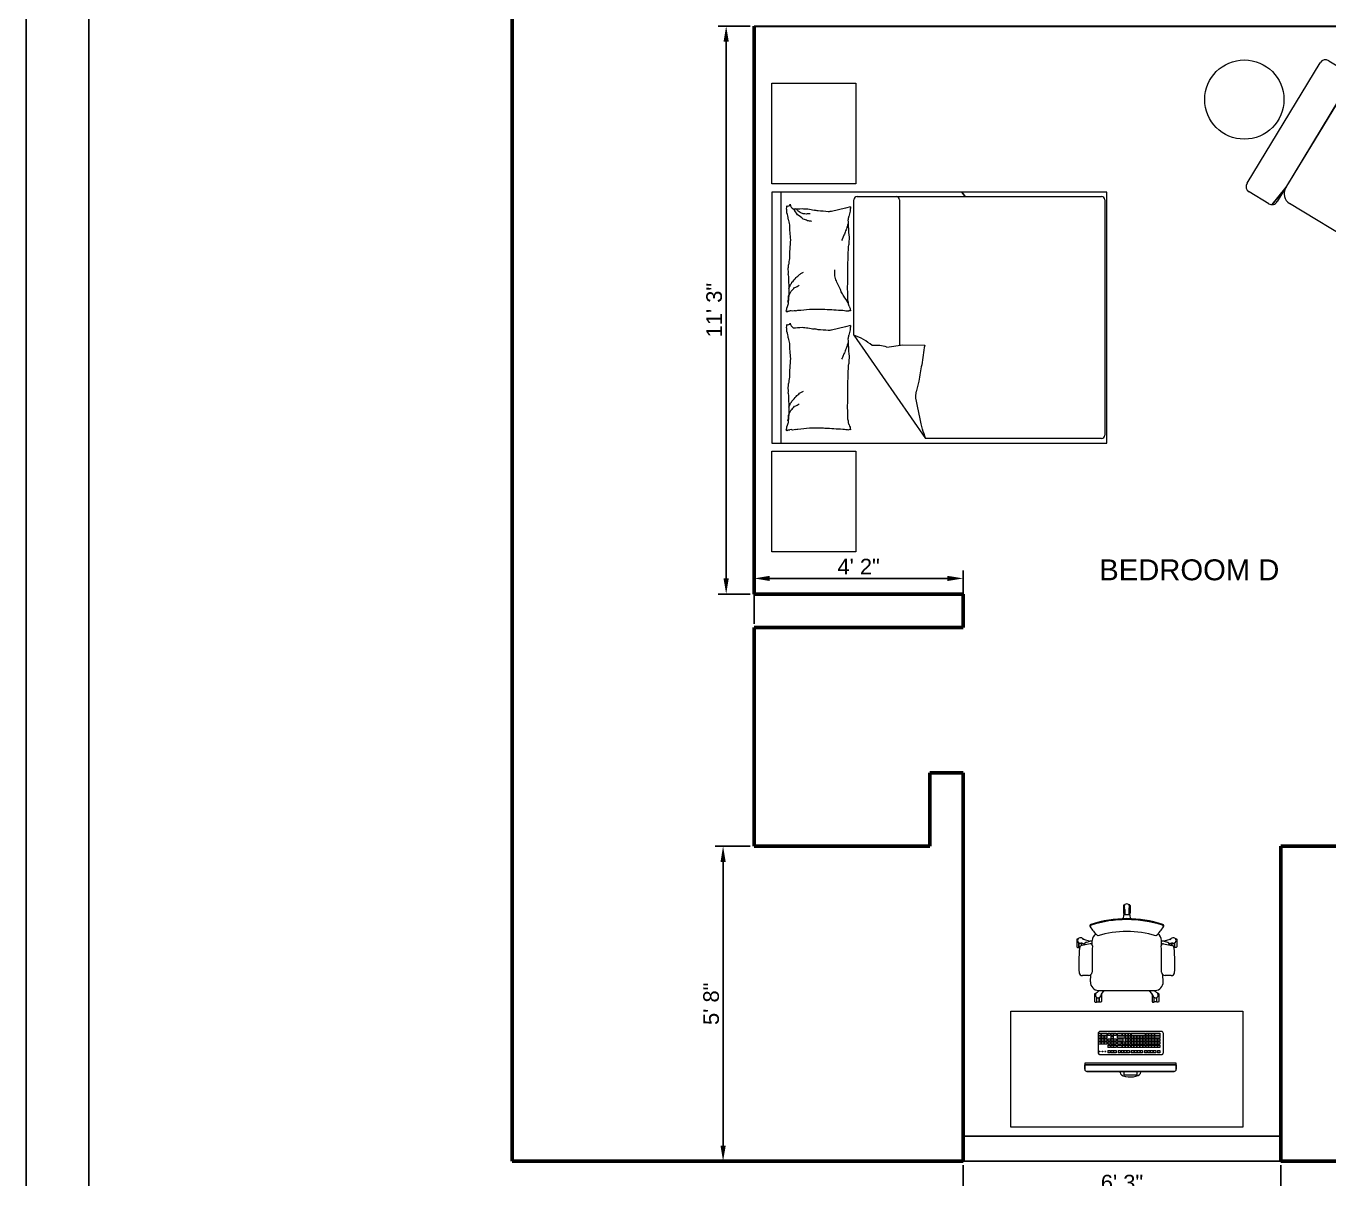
# Model space of a CAD drawing. Header units: millimetres. Extents: x 148 to 2418, y -847 to 707.
# Drawn here: x 1696.6 to 2008.2, y 184.5 to 460.2 of the extents above; entities that cross this region are included whole.
import ezdxf

# ---------------------------------------------------------------- set-up
doc = ezdxf.new("R2010")
doc.units = ezdxf.units.MM
for name, color, linetype in [('A-DETL-FINE', 250, 'Continuous'), ('A-DETL-LITE', 250, 'Continuous'), ('A-DIMS-CRIT', 250, 'Continuous'), ('A-ROOM-NAME', 250, 'Continuous'), ('A-WALL-EXTR-HEVY', 250, 'Continuous'), ('A-WALL-INTR-MEDM', 250, 'Continuous'), ('Title Blocks', 250, 'Continuous')]:
    doc.layers.add(name, color=color, linetype=linetype)
doc.styles.add('DIM_FONT', font='SIMPLEX.shx', dxfattribs={"width": 0.8})
doc.styles.get("Standard").update_dxf_attribs({"font": 'Arial.ttf'})
doc.dimstyles.new('ISO-25', dxfattribs={"dimtxt": 2.5, "dimasz": 2.5, "dimexe": 1.25, "dimexo": 0.625, "dimtad": 1, "dimtxsty": 'Standard', "dimcen": 2.5, "dimadec": 0, "dimazin": 0, "dimtfac": 1, "dimtmove": 0, "dimatfit": 3, "dimfxl": 1, "dimarcsym": 0})

# ---------------------------------------------------------------- blocks, each defined once
blk = doc.blocks.new('*D45')
at = {"layer": 'A-DIMS-CRIT', "color": 0, "lineweight": -2, "transparency": 16777216}
for p, q in [((1869.77, 460.19), (1862.14, 460.19)), ((1864.02, 328.09), (1864.02, 456.44)), ((1869.77, 324.34), (1862.14, 324.34))]:
    blk.add_line(p, q, dxfattribs=at)
at = {"layer": 'A-DIMS-CRIT', "color": 0, "transparency": 16777216}
for points in [[(1863.39, 456.44), (1864.64, 456.44), (1864.02, 460.19)], [(1863.39, 328.09), (1864.64, 328.09), (1864.02, 324.34)]]:
    blk.add_solid(points, dxfattribs=at)
at = {"layer": 'Defpoints', "color": 0, "transparency": 16777216}
for p in [(1864.02, 460.19), (1870.71, 460.19), (1870.71, 324.34)]:
    blk.add_point(p, dxfattribs=at)
at = {"layer": 'A-DIMS-CRIT', "color": 0, "transparency": 16777216, "insert": (1861.16, 392.26), "char_height": 3.75, "attachment_point": 5, "rotation": 90}
blk.add_mtext('11\' 3"', dxfattribs=at)
blk = doc.blocks.new('*D47')
at = {"layer": 'A-WALL-EXTR-HEVY', "color": 0, "lineweight": -2, "transparency": 16777216}
for p, q in [((1920.69, 187.78), (1920.69, 178.86)), ((1996.69, 187.78), (1996.69, 178.86)), ((1924.44, 180.73), (1992.94, 180.73))]:
    blk.add_line(p, q, dxfattribs=at)
at = {"layer": 'A-WALL-EXTR-HEVY', "color": 0, "transparency": 16777216}
for points in [[(1924.44, 181.36), (1924.44, 180.11), (1920.69, 180.73)], [(1992.94, 181.36), (1992.94, 180.11), (1996.69, 180.73)]]:
    blk.add_solid(points, dxfattribs=at)
at = {"layer": 'Defpoints', "color": 0, "transparency": 16777216}
for p in [(1920.69, 188.72), (1996.69, 188.72), (1996.69, 180.73)]:
    blk.add_point(p, dxfattribs=at)
at = {"layer": 'A-WALL-EXTR-HEVY', "color": 0, "transparency": 16777216, "insert": (1958.69, 183.59), "char_height": 3.75, "attachment_point": 5}
blk.add_mtext('6\' 3"', dxfattribs=at)
blk = doc.blocks.new('*D48')
at = {"layer": 'A-WALL-EXTR-HEVY', "color": 0, "lineweight": -2, "transparency": 16777216}
for p, q in [((1869.77, 264.05), (1861.41, 264.05)), ((1863.28, 192.47), (1863.28, 260.3)), ((1919.76, 188.72), (1861.41, 188.72))]:
    blk.add_line(p, q, dxfattribs=at)
at = {"layer": 'A-WALL-EXTR-HEVY', "color": 0, "transparency": 16777216}
for points in [[(1862.66, 260.3), (1863.91, 260.3), (1863.28, 264.05)], [(1862.66, 192.47), (1863.91, 192.47), (1863.28, 188.72)]]:
    blk.add_solid(points, dxfattribs=at)
at = {"layer": 'Defpoints', "color": 0, "transparency": 16777216}
for p in [(1863.28, 264.05), (1870.71, 264.05), (1920.69, 188.72)]:
    blk.add_point(p, dxfattribs=at)
at = {"layer": 'A-WALL-EXTR-HEVY', "color": 0, "transparency": 16777216, "insert": (1860.43, 226.38), "char_height": 3.75, "attachment_point": 5, "rotation": 90}
blk.add_mtext('5\' 8"', dxfattribs=at)
blk = doc.blocks.new('*D49')
at = {"layer": 'A-WALL-EXTR-HEVY', "color": 0, "lineweight": -2, "transparency": 16777216}
for p, q in [((1870.71, 317.28), (1870.71, 329.97)), ((1916.94, 328.1), (1874.46, 328.1)), ((1920.69, 317.28), (1920.69, 329.97))]:
    blk.add_line(p, q, dxfattribs=at)
at = {"layer": 'A-WALL-EXTR-HEVY', "color": 0, "transparency": 16777216}
for points in [[(1874.46, 328.72), (1874.46, 327.47), (1870.71, 328.1)], [(1916.94, 328.72), (1916.94, 327.47), (1920.69, 328.1)]]:
    blk.add_solid(points, dxfattribs=at)
at = {"layer": 'Defpoints', "color": 0, "transparency": 16777216}
for p in [(1870.71, 328.1), (1870.71, 316.35), (1920.69, 316.35)]:
    blk.add_point(p, dxfattribs=at)
at = {"layer": 'A-WALL-EXTR-HEVY', "color": 0, "transparency": 16777216, "insert": (1895.7, 330.92), "char_height": 3.75, "attachment_point": 5}
blk.add_mtext('4\' 2"', dxfattribs=at)

msp = doc.modelspace()

# ---------------------------------------------------------------- linework, layer by layer
at = {"layer": 'A-DETL-FINE', "lineweight": 9}
for p, q in [((2008.185, 451.909), (2012.939, 449.02)), ((1988.597, 422.614), (2006.09, 451.398)), ((1874.979, 446.518), (1895.005, 446.518)), ((1874.979, 422.487), (1874.979, 446.518)), ((1895.005, 446.518), (1895.005, 422.487)), ((2011.972, 444.801), (1995.838, 418.214)), ((1997.847, 421.524), (2010.563, 442.449)), ((1895.005, 422.487), (1874.979, 422.487)), ((1955.083, 420.487), (1874.979, 420.487)), ((1874.979, 420.487), (1874.979, 360.409)), ((1877.077, 420.487), (1877.077, 360.409)), ((1894.546, 386.303), (1894.546, 418.652)), ((1895.347, 419.453), (1953.794, 419.453)), ((1905.464, 418.652), (1905.464, 383.828)), ((1954.595, 418.652), (1954.595, 362.349)), ((1955.083, 360.409), (1955.083, 420.487)), ((1993.792, 417.671), (1989.109, 420.518)), ((2015.387, 407.652), (1998.767, 417.753)), ((1892.534, 416.668), (1889.227, 415.841)), ((1893.737, 416.969), (1892.534, 416.668)), ((1892.534, 388.262), (1889.227, 387.435)), ((1893.737, 388.563), (1892.534, 388.262)), ((1894.546, 386.303), (1911.664, 361.548)), ((1902.461, 383.399), (1906.283, 383.945)), ((1906.283, 383.945), (1911.495, 383.875)), ((1953.794, 361.548), (1911.664, 361.548)), ((1874.979, 360.409), (1955.083, 360.409)), ((1874.979, 358.511), (1895.005, 358.511)), ((1874.979, 334.48), (1874.979, 358.511)), ((1895.005, 358.511), (1895.005, 334.48)), ((1895.005, 334.48), (1874.979, 334.48)), ((1959.081, 247.621), (1958.949, 246.72)), ((1960.611, 247.621), (1959.081, 247.621)), ((1960.742, 246.72), (1960.611, 247.621)), ((1951.109, 240.695), (1949.083, 240.288)), ((1968.582, 240.693), (1970.607, 240.285)), ((1932.09, 224.631), (1987.614, 224.631)), ((1932.09, 196.869), (1932.09, 224.631)), ((1987.614, 224.631), (1987.614, 196.869)), ((1971.669, 212.148), (1949.776, 212.148)), ((1949.776, 212.148), (1949.776, 211.779)), ((1971.669, 211.779), (1971.669, 212.148)), ((1949.776, 210.738), (1949.776, 211.779)), ((1971.669, 211.779), (1949.776, 211.779)), ((1949.776, 211.779), (1949.776, 210.738)), ((1949.776, 211.779), (1971.669, 211.779)), ((1971.149, 210.218), (1950.296, 210.218)), ((1950.296, 210.218), (1971.149, 210.218)), ((1958.264, 209.916), (1958.264, 210.218)), ((1959.21, 210.218), (1962.235, 210.218)), ((1959.21, 209.275), (1959.21, 210.218)), ((1962.235, 209.275), (1959.21, 209.275)), ((1962.235, 210.218), (1962.235, 209.275)), ((1963.173, 209.935), (1963.173, 210.218)), ((1971.669, 211.779), (1971.669, 210.738)), ((1971.669, 210.738), (1971.669, 211.779)), ((1987.614, 196.869), (1932.09, 196.869))]:
    msp.add_line(p, q, dxfattribs=at)
at = {"layer": 'A-DETL-FINE', "lineweight": 9, "ltscale": 2}
for p, q in [((1959.142, 250.024), (1959.01, 249.901)), ((1959.01, 249.901), (1959.01, 248.066)), ((1959.142, 250.024), (1959.3, 250.024)), ((1960.534, 250.024), (1960.375, 250.024)), ((1960.534, 250.024), (1960.666, 249.9)), ((1960.666, 249.9), (1960.665, 248.066)), ((1959.01, 248.066), (1959.142, 247.942)), ((1959.142, 247.942), (1959.337, 247.942)), ((1959.346, 248.958), (1959.334, 247.621)), ((1960.329, 248.958), (1960.341, 247.621)), ((1960.534, 247.942), (1960.338, 247.942)), ((1960.665, 248.066), (1960.534, 247.942)), ((1948.03, 241.941), (1947.898, 241.817)), ((1947.898, 241.817), (1947.898, 239.983)), ((1947.898, 239.983), (1948.03, 239.859)), ((1948.03, 241.941), (1948.189, 241.941)), ((1948.402, 239.894), (1948.402, 240.952)), ((1948.437, 239.894), (1948.437, 240.934)), ((1949.014, 240.27), (1949.014, 240.893)), ((1949.049, 240.28), (1949.05, 240.891)), ((1949.198, 240.861), (1949.656, 240.707)), ((1949.422, 241.941), (1949.263, 241.941)), ((1949.422, 241.941), (1949.554, 241.817)), ((1949.502, 241.795), (1951.019, 241.317)), ((1949.554, 241.817), (1949.554, 241.779)), ((1949.554, 240.742), (1949.554, 240.524)), ((1950.304, 241.152), (1950.629, 241.232)), ((1951.53, 240.511), (1951.573, 241.508)), ((1968.16, 240.509), (1968.118, 241.506)), ((1970.188, 241.792), (1968.672, 241.315)), ((1969.387, 241.15), (1969.061, 241.23)), ((1970.492, 240.858), (1970.034, 240.704)), ((1970.136, 240.739), (1970.136, 240.521)), ((1970.269, 241.938), (1970.137, 241.814)), ((1970.137, 241.814), (1970.137, 241.776)), ((1970.269, 241.938), (1970.427, 241.938)), ((1970.641, 240.277), (1970.641, 240.888)), ((1970.676, 240.267), (1970.676, 240.89)), ((1971.253, 239.891), (1971.253, 240.931)), ((1971.288, 239.891), (1971.288, 240.949)), ((1971.66, 241.938), (1971.502, 241.938)), ((1971.66, 241.938), (1971.792, 241.814)), ((1971.792, 239.979), (1971.66, 239.856)), ((1971.792, 241.814), (1971.792, 239.979)), ((1948.03, 239.859), (1948.367, 239.859)), ((1948.367, 239.859), (1948.402, 239.894)), ((1948.437, 239.894), (1948.595, 239.894)), ((1971.253, 239.891), (1971.095, 239.891)), ((1971.323, 239.856), (1971.288, 239.891)), ((1971.66, 239.856), (1971.323, 239.856)), ((1950.681, 233.161), (1949.22, 233.148)), ((1951.152, 231.62), (1951.224, 233.323)), ((1968.536, 231.618), (1968.464, 233.321)), ((1970.468, 233.145), (1969.007, 233.158)), ((1952.284, 228.875), (1952.152, 228.752)), ((1952.152, 228.752), (1952.152, 226.917)), ((1952.284, 228.875), (1952.459, 228.875)), ((1952.656, 226.828), (1952.656, 227.886)), ((1952.691, 226.828), (1952.691, 227.868)), ((1952.968, 229.285), (1953.164, 229.559)), ((1953.054, 229.559), (1966.65, 229.557)), ((1953.268, 226.828), (1953.268, 227.868)), ((1953.303, 226.828), (1953.303, 227.886)), ((1953.763, 228.707), (1954.394, 229.559)), ((1953.808, 228.767), (1953.807, 226.916)), ((1965.924, 228.705), (1965.293, 229.557)), ((1965.879, 228.766), (1965.879, 226.915)), ((1966.383, 226.826), (1966.383, 227.884)), ((1966.418, 226.826), (1966.418, 227.866)), ((1966.719, 229.283), (1966.523, 229.557)), ((1966.995, 226.826), (1966.995, 227.866)), ((1967.03, 226.826), (1967.03, 227.884)), ((1967.403, 228.873), (1967.228, 228.873)), ((1967.403, 228.873), (1967.535, 228.749)), ((1967.535, 228.749), (1967.535, 226.915)), ((1952.152, 226.917), (1952.284, 226.793)), ((1952.284, 226.793), (1952.621, 226.793)), ((1952.621, 226.793), (1952.656, 226.828)), ((1952.691, 226.828), (1953.268, 226.828)), ((1953.339, 226.793), (1953.303, 226.828)), ((1953.676, 226.793), (1953.339, 226.793)), ((1953.807, 226.916), (1953.676, 226.793)), ((1965.879, 226.915), (1966.011, 226.791)), ((1966.011, 226.791), (1966.348, 226.791)), ((1966.348, 226.791), (1966.383, 226.826)), ((1966.995, 226.826), (1966.418, 226.826)), ((1967.066, 226.791), (1967.03, 226.826)), ((1967.403, 226.791), (1967.066, 226.791)), ((1967.535, 226.915), (1967.403, 226.791))]:
    msp.add_line(p, q, dxfattribs=at)
at = {"layer": 'A-DETL-FINE', "lineweight": 5}
for p, q in [((1952.965, 219.25), (1952.965, 214.739)), ((1953.02, 219.364), (1953.632, 219.364)), ((1953.02, 219.364), (1953.02, 218.815)), ((1953.632, 218.815), (1953.02, 218.815)), ((1953.02, 218.71), (1953.632, 218.71)), ((1953.02, 218.71), (1953.02, 218.161)), ((1953.632, 218.161), (1953.02, 218.161)), ((1968.061, 219.771), (1953.486, 219.771)), ((1953.632, 219.364), (1953.632, 218.815)), ((1953.632, 218.71), (1953.632, 218.161)), ((1953.72, 219.364), (1955.033, 219.364)), ((1953.72, 219.364), (1953.72, 218.815)), ((1955.033, 218.815), (1953.72, 218.815)), ((1953.72, 218.71), (1954.332, 218.71)), ((1953.72, 218.71), (1953.72, 218.161)), ((1954.332, 218.161), (1953.72, 218.161)), ((1954.332, 218.71), (1954.332, 218.161)), ((1954.421, 219.364), (1955.033, 219.364)), ((1955.033, 218.815), (1954.421, 218.815)), ((1954.421, 218.71), (1955.033, 218.71)), ((1954.421, 218.71), (1954.421, 218.161)), ((1955.033, 218.161), (1954.421, 218.161)), ((1955.033, 219.364), (1955.033, 218.815)), ((1955.033, 218.71), (1955.033, 218.161)), ((1955.28, 219.364), (1955.891, 219.364)), ((1955.28, 219.364), (1955.28, 218.815)), ((1955.891, 218.815), (1955.28, 218.815)), ((1955.891, 219.364), (1955.891, 218.815)), ((1955.891, 219.364), (1955.891, 218.815)), ((1955.981, 219.366), (1956.593, 219.366)), ((1955.981, 219.366), (1955.981, 218.817)), ((1956.593, 218.817), (1955.981, 218.817)), ((1955.981, 218.639), (1956.593, 218.639)), ((1955.981, 218.639), (1955.981, 218.09)), ((1956.593, 219.366), (1956.593, 218.817)), ((1956.593, 219.366), (1956.593, 218.817)), ((1956.593, 218.639), (1956.593, 218.09)), ((1956.593, 218.639), (1956.593, 218.09)), ((1956.682, 219.364), (1957.294, 219.364)), ((1956.682, 219.364), (1956.682, 218.815)), ((1957.294, 218.815), (1956.682, 218.815)), ((1957.294, 219.364), (1957.294, 218.815)), ((1957.294, 219.364), (1957.294, 218.815)), ((1957.623, 219.367), (1958.651, 219.367)), ((1957.623, 218.824), (1957.623, 219.367)), ((1958.651, 218.819), (1957.623, 218.819)), ((1957.623, 218.71), (1959.355, 218.71)), ((1957.623, 218.166), (1957.623, 218.71)), ((1959.355, 218.166), (1957.623, 218.166)), ((1958.651, 219.367), (1958.651, 218.819)), ((1958.743, 219.367), (1959.355, 219.367)), ((1958.743, 219.367), (1959.355, 219.367)), ((1958.743, 219.367), (1958.743, 218.819)), ((1959.355, 218.819), (1958.743, 218.819)), ((1959.355, 219.367), (1959.355, 218.824)), ((1959.355, 219.367), (1959.355, 218.819)), ((1959.355, 219.367), (1959.355, 218.819)), ((1959.355, 218.71), (1959.355, 218.166)), ((1959.444, 219.367), (1960.056, 219.367)), ((1959.444, 219.367), (1959.444, 218.819)), ((1960.056, 218.819), (1959.444, 218.819)), ((1959.444, 218.71), (1960.056, 218.71)), ((1959.444, 218.71), (1959.444, 218.161)), ((1960.056, 218.161), (1959.444, 218.161)), ((1960.056, 219.367), (1960.056, 218.819)), ((1960.056, 219.367), (1960.056, 218.819)), ((1960.056, 218.71), (1960.056, 218.161)), ((1960.056, 218.71), (1960.056, 218.161)), ((1960.145, 219.367), (1960.757, 219.367)), ((1960.145, 219.367), (1960.145, 218.819)), ((1960.757, 218.819), (1960.145, 218.819)), ((1960.145, 218.71), (1960.757, 218.71)), ((1960.145, 218.71), (1960.145, 218.161)), ((1960.757, 218.161), (1960.145, 218.161)), ((1960.757, 219.367), (1960.757, 218.819)), ((1960.757, 219.367), (1960.757, 218.819)), ((1960.757, 218.71), (1960.757, 218.161)), ((1960.757, 218.71), (1960.757, 218.161)), ((1960.847, 219.367), (1964.264, 219.367)), ((1960.847, 219.367), (1960.847, 218.819)), ((1964.264, 218.819), (1960.847, 218.819)), ((1960.847, 218.71), (1961.458, 218.71)), ((1960.847, 218.71), (1960.847, 218.161)), ((1961.458, 218.161), (1960.847, 218.161)), ((1961.458, 218.71), (1961.458, 218.161)), ((1961.458, 218.71), (1961.458, 218.161)), ((1961.548, 219.367), (1962.16, 219.367)), ((1962.16, 218.819), (1961.548, 218.819)), ((1961.548, 218.71), (1962.16, 218.71)), ((1961.548, 218.71), (1961.548, 218.161)), ((1962.16, 218.161), (1961.548, 218.161)), ((1962.16, 218.71), (1962.16, 218.161)), ((1962.16, 218.71), (1962.16, 218.161)), ((1962.249, 219.367), (1962.861, 219.367)), ((1962.861, 218.819), (1962.249, 218.819)), ((1962.249, 218.71), (1962.861, 218.71)), ((1962.249, 218.71), (1962.249, 218.161)), ((1962.861, 218.161), (1962.249, 218.161)), ((1962.861, 218.71), (1962.861, 218.161)), ((1962.861, 218.71), (1962.861, 218.161)), ((1962.95, 219.367), (1963.562, 219.367)), ((1963.562, 218.819), (1962.95, 218.819)), ((1962.95, 218.71), (1963.562, 218.71)), ((1962.95, 218.71), (1962.95, 218.161)), ((1963.562, 218.161), (1962.95, 218.161)), ((1963.562, 218.71), (1963.562, 218.161)), ((1963.562, 218.71), (1963.562, 218.161)), ((1963.652, 219.367), (1964.264, 219.367)), ((1964.264, 218.819), (1963.652, 218.819)), ((1963.652, 218.71), (1964.264, 218.71)), ((1963.652, 218.71), (1963.652, 218.161)), ((1964.264, 218.161), (1963.652, 218.161)), ((1964.264, 219.367), (1964.264, 218.819)), ((1964.264, 219.367), (1964.264, 218.819)), ((1964.264, 218.71), (1964.264, 218.161)), ((1964.264, 218.71), (1964.264, 218.161)), ((1964.353, 219.367), (1964.965, 219.367)), ((1964.353, 219.367), (1964.353, 218.819)), ((1964.965, 218.819), (1964.353, 218.819)), ((1964.353, 218.71), (1964.965, 218.71)), ((1964.353, 218.71), (1964.353, 218.161)), ((1964.965, 218.161), (1964.353, 218.161)), ((1964.965, 219.367), (1964.965, 218.819)), ((1964.965, 219.367), (1964.965, 218.819)), ((1964.965, 218.71), (1964.965, 218.161)), ((1964.965, 218.71), (1964.965, 218.161)), ((1965.054, 219.367), (1965.666, 219.367)), ((1965.054, 219.367), (1965.054, 218.819)), ((1965.666, 218.819), (1965.054, 218.819)), ((1965.054, 218.71), (1965.666, 218.71)), ((1965.054, 218.71), (1965.054, 218.161)), ((1965.666, 218.161), (1965.054, 218.161)), ((1965.666, 219.367), (1965.666, 218.819)), ((1965.666, 219.367), (1965.666, 218.819)), ((1965.666, 218.71), (1965.666, 218.161)), ((1965.666, 218.71), (1965.666, 218.161)), ((1965.756, 219.367), (1966.367, 219.367)), ((1965.756, 219.367), (1965.756, 218.819)), ((1966.367, 218.819), (1965.756, 218.819)), ((1965.756, 218.71), (1966.367, 218.71)), ((1965.756, 218.71), (1965.756, 218.161)), ((1966.367, 218.161), (1965.756, 218.161)), ((1966.367, 219.367), (1966.367, 218.819)), ((1966.367, 219.367), (1966.367, 218.819)), ((1966.367, 218.71), (1966.367, 218.161)), ((1966.367, 218.71), (1966.367, 218.161)), ((1966.457, 219.367), (1967.77, 219.367)), ((1966.457, 219.367), (1967.069, 219.367)), ((1966.457, 219.367), (1966.457, 218.819)), ((1967.77, 218.819), (1966.457, 218.819)), ((1967.069, 218.819), (1966.457, 218.819)), ((1966.457, 218.71), (1967.77, 218.71)), ((1966.457, 218.71), (1967.069, 218.71)), ((1966.457, 218.71), (1966.457, 218.161)), ((1967.77, 218.161), (1966.457, 218.161)), ((1967.069, 218.161), (1966.457, 218.161)), ((1967.77, 219.367), (1967.77, 218.819)), ((1967.77, 218.71), (1967.77, 218.161)), ((1968.581, 214.739), (1968.581, 219.25)), ((1953.02, 217.97), (1953.632, 217.97)), ((1953.02, 217.97), (1953.02, 217.421)), ((1953.632, 217.421), (1953.02, 217.421)), ((1953.02, 217.245), (1953.632, 217.245)), ((1953.02, 217.245), (1953.02, 216.696)), ((1953.632, 216.696), (1953.02, 216.696)), ((1953.632, 217.97), (1953.632, 217.421)), ((1953.632, 217.245), (1953.632, 216.696)), ((1953.72, 217.97), (1954.332, 217.97)), ((1953.72, 217.97), (1953.72, 217.421)), ((1954.332, 217.421), (1953.72, 217.421)), ((1953.72, 217.245), (1954.332, 217.245)), ((1953.72, 217.245), (1953.72, 216.696)), ((1954.332, 216.696), (1953.72, 216.696)), ((1954.332, 217.97), (1954.332, 217.421)), ((1954.332, 217.245), (1954.332, 216.696)), ((1954.421, 217.97), (1955.033, 217.97)), ((1954.421, 217.97), (1954.421, 217.421)), ((1955.033, 217.421), (1954.421, 217.421)), ((1954.421, 217.245), (1955.033, 217.245)), ((1954.421, 217.245), (1954.421, 216.696)), ((1955.033, 216.696), (1954.421, 216.696)), ((1955.033, 217.97), (1955.033, 217.421)), ((1955.033, 217.245), (1955.033, 216.696)), ((1955.28, 217.97), (1955.891, 217.97)), ((1955.28, 217.97), (1955.28, 217.421)), ((1955.891, 217.421), (1955.28, 217.421)), ((1955.28, 217.245), (1955.891, 217.245)), ((1955.28, 217.245), (1955.28, 216.696)), ((1955.891, 216.696), (1955.28, 216.696)), ((1955.28, 216.491), (1955.891, 216.491)), ((1955.28, 216.491), (1955.28, 215.942)), ((1955.891, 215.942), (1955.28, 215.942)), ((1955.28, 215.215), (1955.891, 215.215)), ((1955.28, 215.215), (1955.28, 214.667)), ((1955.891, 217.97), (1955.891, 217.421)), ((1955.891, 217.97), (1955.891, 217.421)), ((1955.891, 217.245), (1955.891, 216.696)), ((1955.891, 217.245), (1955.891, 216.696)), ((1955.891, 216.491), (1955.891, 215.942)), ((1955.891, 216.491), (1955.891, 215.942)), ((1955.891, 215.215), (1955.891, 214.667)), ((1955.891, 215.215), (1955.891, 214.667)), ((1956.593, 218.09), (1955.981, 218.09)), ((1955.981, 217.97), (1956.593, 217.97)), ((1955.981, 217.97), (1955.981, 217.421)), ((1956.593, 217.421), (1955.981, 217.421)), ((1955.981, 217.245), (1956.593, 217.245)), ((1955.981, 217.245), (1955.981, 216.696)), ((1956.593, 216.696), (1955.981, 216.696)), ((1955.981, 216.491), (1956.593, 216.491)), ((1955.981, 216.491), (1955.981, 215.942)), ((1956.593, 215.942), (1955.981, 215.942)), ((1955.981, 215.215), (1956.593, 215.215)), ((1955.981, 215.215), (1955.981, 214.667)), ((1956.593, 217.97), (1956.593, 217.421)), ((1956.593, 217.97), (1956.593, 217.421)), ((1956.593, 217.245), (1956.593, 216.696)), ((1956.593, 217.245), (1956.593, 216.696)), ((1956.593, 216.491), (1956.593, 215.942)), ((1956.593, 216.491), (1956.593, 215.942)), ((1956.593, 215.215), (1956.593, 214.667)), ((1956.593, 215.215), (1956.593, 214.667)), ((1956.682, 217.97), (1957.294, 217.97)), ((1956.682, 217.97), (1956.682, 217.421)), ((1957.294, 217.421), (1956.682, 217.421)), ((1956.682, 217.245), (1957.294, 217.245)), ((1956.682, 217.245), (1956.682, 216.696)), ((1957.294, 216.696), (1956.682, 216.696)), ((1956.682, 216.491), (1957.294, 216.491)), ((1956.682, 216.491), (1956.682, 215.942)), ((1957.294, 215.942), (1956.682, 215.942)), ((1956.682, 215.215), (1957.294, 215.215)), ((1956.682, 215.215), (1956.682, 214.667)), ((1957.294, 217.97), (1957.294, 217.421)), ((1957.294, 217.97), (1957.294, 217.421)), ((1957.294, 217.245), (1957.294, 216.696)), ((1957.294, 217.245), (1957.294, 216.696)), ((1957.294, 216.491), (1957.294, 215.942)), ((1957.294, 216.491), (1957.294, 215.942)), ((1957.294, 215.215), (1957.294, 214.667)), ((1957.294, 215.215), (1957.294, 214.667)), ((1957.623, 217.426), (1957.623, 217.975)), ((1957.623, 217.975), (1958.915, 217.975)), ((1958.915, 217.426), (1957.623, 217.426)), ((1957.623, 216.701), (1957.623, 217.251)), ((1957.623, 217.251), (1958.522, 217.251)), ((1958.522, 216.701), (1957.623, 216.701)), ((1957.623, 215.947), (1957.623, 216.496)), ((1957.623, 216.496), (1958.642, 216.496)), ((1958.642, 215.947), (1957.623, 215.947)), ((1957.752, 215.22), (1958.364, 215.22)), ((1957.752, 215.22), (1957.752, 214.671)), ((1958.364, 215.22), (1958.364, 214.671)), ((1958.364, 215.22), (1958.364, 214.671)), ((1958.453, 215.22), (1959.065, 215.22)), ((1958.453, 215.22), (1958.453, 214.671)), ((1958.522, 217.251), (1958.522, 216.701)), ((1958.642, 216.496), (1958.642, 215.947)), ((1958.743, 217.245), (1959.355, 217.245)), ((1958.743, 217.245), (1958.743, 216.696)), ((1959.355, 216.696), (1958.743, 216.696)), ((1958.743, 216.491), (1959.355, 216.491)), ((1958.743, 216.491), (1958.743, 215.942)), ((1959.355, 215.942), (1958.743, 215.942)), ((1958.915, 217.975), (1958.915, 217.426)), ((1959.065, 215.22), (1959.065, 214.671)), ((1959.065, 215.22), (1959.065, 214.671)), ((1959.155, 215.221), (1959.766, 215.221)), ((1959.155, 215.221), (1959.155, 214.672)), ((1959.355, 217.245), (1959.355, 216.696)), ((1959.355, 217.245), (1959.355, 216.696)), ((1959.355, 216.491), (1959.355, 215.942)), ((1959.355, 216.491), (1959.355, 215.942)), ((1959.444, 217.97), (1960.056, 217.97)), ((1959.444, 217.97), (1959.444, 217.421)), ((1960.056, 217.421), (1959.444, 217.421)), ((1959.444, 217.245), (1960.056, 217.245)), ((1959.444, 217.245), (1959.444, 216.696)), ((1960.056, 216.696), (1959.444, 216.696)), ((1959.444, 216.491), (1960.056, 216.491)), ((1959.444, 216.491), (1959.444, 215.942)), ((1960.056, 215.942), (1959.444, 215.942)), ((1959.766, 215.221), (1959.766, 214.672)), ((1959.766, 215.221), (1959.766, 214.672)), ((1959.856, 215.221), (1960.468, 215.221)), ((1959.856, 215.221), (1959.856, 214.672)), ((1960.056, 217.97), (1960.056, 217.421)), ((1960.056, 217.97), (1960.056, 217.421)), ((1960.056, 217.245), (1960.056, 216.696)), ((1960.056, 217.245), (1960.056, 216.696)), ((1960.056, 216.491), (1960.056, 215.942)), ((1960.056, 216.491), (1960.056, 215.942)), ((1960.145, 217.97), (1960.757, 217.97)), ((1960.145, 217.97), (1960.145, 217.421)), ((1960.757, 217.421), (1960.145, 217.421)), ((1960.145, 217.245), (1960.757, 217.245)), ((1960.145, 217.245), (1960.145, 216.696)), ((1960.757, 216.696), (1960.145, 216.696)), ((1960.145, 216.491), (1960.757, 216.491)), ((1960.145, 216.491), (1960.145, 215.942)), ((1960.757, 215.942), (1960.145, 215.942)), ((1960.468, 215.221), (1960.468, 214.672)), ((1960.468, 215.221), (1960.468, 214.672)), ((1960.757, 217.97), (1960.757, 217.421)), ((1960.757, 217.97), (1960.757, 217.421)), ((1960.757, 217.245), (1960.757, 216.696)), ((1960.757, 217.245), (1960.757, 216.696)), ((1960.757, 216.491), (1960.757, 215.942)), ((1960.757, 216.491), (1960.757, 215.942)), ((1960.847, 217.97), (1961.458, 217.97)), ((1960.847, 217.97), (1960.847, 217.421)), ((1961.458, 217.421), (1960.847, 217.421)), ((1960.847, 217.245), (1961.458, 217.245)), ((1960.847, 217.245), (1960.847, 216.696)), ((1961.458, 216.696), (1960.847, 216.696)), ((1960.847, 216.491), (1961.458, 216.491)), ((1960.847, 216.491), (1960.847, 215.942)), ((1961.458, 215.942), (1960.847, 215.942)), ((1960.909, 215.22), (1961.521, 215.22)), ((1960.909, 215.22), (1960.909, 214.671)), ((1961.458, 217.97), (1961.458, 217.421)), ((1961.458, 217.97), (1961.458, 217.421)), ((1961.458, 217.245), (1961.458, 216.696)), ((1961.458, 217.245), (1961.458, 216.696)), ((1961.458, 216.491), (1961.458, 215.942)), ((1961.458, 216.491), (1961.458, 215.942)), ((1961.521, 215.22), (1961.521, 214.671)), ((1961.521, 215.22), (1961.521, 214.671)), ((1961.548, 217.97), (1962.16, 217.97)), ((1961.548, 217.97), (1961.548, 217.421)), ((1962.16, 217.421), (1961.548, 217.421)), ((1961.548, 217.245), (1962.16, 217.245)), ((1961.548, 217.245), (1961.548, 216.696)), ((1962.16, 216.696), (1961.548, 216.696)), ((1961.548, 216.491), (1962.16, 216.491)), ((1961.548, 216.491), (1961.548, 215.942)), ((1962.16, 215.942), (1961.548, 215.942)), ((1961.61, 215.22), (1962.222, 215.22)), ((1961.61, 215.22), (1961.61, 214.671)), ((1962.16, 217.97), (1962.16, 217.421)), ((1962.16, 217.97), (1962.16, 217.421)), ((1962.16, 217.245), (1962.16, 216.696)), ((1962.16, 217.245), (1962.16, 216.696)), ((1962.16, 216.491), (1962.16, 215.942)), ((1962.16, 216.491), (1962.16, 215.942)), ((1962.222, 215.22), (1962.222, 214.671)), ((1962.222, 215.22), (1962.222, 214.671)), ((1962.249, 217.97), (1962.861, 217.97)), ((1962.249, 217.97), (1962.249, 217.421)), ((1962.861, 217.421), (1962.249, 217.421)), ((1962.249, 217.245), (1962.861, 217.245)), ((1962.249, 217.245), (1962.249, 216.696)), ((1962.861, 216.696), (1962.249, 216.696)), ((1962.249, 216.491), (1962.861, 216.491)), ((1962.249, 216.491), (1962.249, 215.942)), ((1962.861, 215.942), (1962.249, 215.942)), ((1962.311, 215.22), (1962.923, 215.22)), ((1962.311, 215.22), (1962.311, 214.671)), ((1962.861, 217.97), (1962.861, 217.421)), ((1962.861, 217.97), (1962.861, 217.421)), ((1962.861, 217.245), (1962.861, 216.696)), ((1962.861, 217.245), (1962.861, 216.696)), ((1962.861, 216.491), (1962.861, 215.942)), ((1962.861, 216.491), (1962.861, 215.942)), ((1962.923, 215.22), (1962.923, 214.671)), ((1962.923, 215.22), (1962.923, 214.671)), ((1962.95, 217.97), (1963.562, 217.97)), ((1962.95, 217.97), (1962.95, 217.421)), ((1963.562, 217.421), (1962.95, 217.421)), ((1962.95, 217.245), (1963.562, 217.245)), ((1962.95, 217.245), (1962.95, 216.696)), ((1963.562, 216.696), (1962.95, 216.696)), ((1962.95, 216.491), (1963.562, 216.491)), ((1962.95, 216.491), (1962.95, 215.942)), ((1963.562, 215.942), (1962.95, 215.942)), ((1963.013, 215.22), (1963.625, 215.22)), ((1963.013, 215.22), (1963.013, 214.671)), ((1963.562, 217.97), (1963.562, 217.421)), ((1963.562, 217.97), (1963.562, 217.421)), ((1963.562, 217.245), (1963.562, 216.696)), ((1963.562, 217.245), (1963.562, 216.696)), ((1963.562, 216.491), (1963.562, 215.942)), ((1963.562, 216.491), (1963.562, 215.942)), ((1963.625, 215.22), (1963.625, 214.671)), ((1963.625, 215.22), (1963.625, 214.671)), ((1963.652, 217.97), (1964.264, 217.97)), ((1963.652, 217.97), (1963.652, 217.421)), ((1964.264, 217.421), (1963.652, 217.421)), ((1963.652, 217.245), (1964.264, 217.245)), ((1963.652, 217.245), (1963.652, 216.696)), ((1964.264, 216.696), (1963.652, 216.696)), ((1963.652, 216.491), (1964.264, 216.491)), ((1963.652, 216.491), (1963.652, 215.942)), ((1964.264, 215.942), (1963.652, 215.942)), ((1964.053, 215.22), (1964.665, 215.22)), ((1964.053, 215.22), (1964.053, 214.671)), ((1964.264, 217.97), (1964.264, 217.421)), ((1964.264, 217.97), (1964.264, 217.421)), ((1964.264, 217.245), (1964.264, 216.696)), ((1964.264, 217.245), (1964.264, 216.696)), ((1964.264, 216.491), (1964.264, 215.942)), ((1964.264, 216.491), (1964.264, 215.942)), ((1964.353, 217.97), (1964.965, 217.97)), ((1964.353, 217.97), (1964.353, 217.421)), ((1964.965, 217.421), (1964.353, 217.421)), ((1964.353, 217.245), (1964.965, 217.245)), ((1964.353, 217.245), (1964.353, 216.696)), ((1964.965, 216.696), (1964.353, 216.696)), ((1964.353, 216.491), (1964.965, 216.491)), ((1964.353, 216.491), (1964.353, 215.942)), ((1964.965, 215.942), (1964.353, 215.942)), ((1964.665, 215.22), (1964.665, 214.671)), ((1964.665, 215.22), (1964.665, 214.671)), ((1964.754, 215.22), (1965.366, 215.22)), ((1964.754, 215.22), (1964.754, 214.671)), ((1964.965, 217.97), (1964.965, 217.421)), ((1964.965, 217.97), (1964.965, 217.421)), ((1964.965, 217.245), (1964.965, 216.696)), ((1964.965, 217.245), (1964.965, 216.696)), ((1964.965, 216.491), (1964.965, 215.942)), ((1964.965, 216.491), (1964.965, 215.942)), ((1965.054, 217.97), (1965.666, 217.97)), ((1965.054, 217.97), (1965.054, 217.421)), ((1965.666, 217.421), (1965.054, 217.421)), ((1965.054, 217.245), (1965.666, 217.245)), ((1965.054, 217.245), (1965.054, 216.696)), ((1965.666, 216.696), (1965.054, 216.696)), ((1965.054, 216.491), (1965.666, 216.491)), ((1965.054, 216.491), (1965.054, 215.942)), ((1965.666, 215.942), (1965.054, 215.942)), ((1965.366, 215.22), (1965.366, 214.671)), ((1965.366, 215.22), (1965.366, 214.671)), ((1965.456, 215.22), (1966.067, 215.22)), ((1965.456, 215.22), (1965.456, 214.671)), ((1965.666, 217.97), (1965.666, 217.421)), ((1965.666, 217.97), (1965.666, 217.421)), ((1965.666, 217.245), (1965.666, 216.696)), ((1965.666, 217.245), (1965.666, 216.696)), ((1965.666, 216.491), (1965.666, 215.942)), ((1965.666, 216.491), (1965.666, 215.942)), ((1965.756, 217.97), (1966.367, 217.97)), ((1965.756, 217.97), (1965.756, 217.421)), ((1966.367, 217.421), (1965.756, 217.421)), ((1965.756, 217.245), (1966.367, 217.245)), ((1965.756, 217.245), (1965.756, 216.696)), ((1966.367, 216.696), (1965.756, 216.696)), ((1965.756, 216.491), (1966.367, 216.491)), ((1965.756, 216.491), (1965.756, 215.942)), ((1966.367, 215.942), (1965.756, 215.942)), ((1966.067, 215.22), (1966.067, 214.671)), ((1966.067, 215.22), (1966.067, 214.671)), ((1966.157, 215.22), (1966.769, 215.22)), ((1966.157, 215.22), (1966.157, 214.671)), ((1966.367, 217.97), (1966.367, 217.421)), ((1966.367, 217.97), (1966.367, 217.421)), ((1966.367, 217.245), (1966.367, 216.696)), ((1966.367, 217.245), (1966.367, 216.696)), ((1966.367, 216.491), (1966.367, 215.942)), ((1966.367, 216.491), (1966.367, 215.942)), ((1966.457, 217.97), (1967.069, 217.97)), ((1966.457, 217.97), (1966.457, 217.421)), ((1967.069, 217.421), (1966.457, 217.421)), ((1966.457, 217.245), (1967.069, 217.245)), ((1966.457, 217.245), (1966.457, 216.696)), ((1967.069, 216.696), (1966.457, 216.696)), ((1966.457, 216.491), (1967.069, 216.491)), ((1966.457, 216.491), (1966.457, 215.942)), ((1967.069, 215.942), (1966.457, 215.942)), ((1966.769, 215.22), (1966.769, 214.671)), ((1966.769, 215.22), (1966.769, 214.671)), ((1967.069, 217.97), (1967.069, 217.421)), ((1967.069, 217.97), (1967.069, 217.421)), ((1967.069, 217.245), (1967.069, 216.696)), ((1967.069, 217.245), (1967.069, 216.696)), ((1967.069, 216.491), (1967.069, 215.942)), ((1967.069, 216.491), (1967.069, 215.942)), ((1967.158, 217.97), (1967.77, 217.97)), ((1967.158, 217.97), (1967.158, 217.421)), ((1967.77, 217.421), (1967.158, 217.421)), ((1967.158, 217.245), (1967.77, 217.245)), ((1967.158, 217.245), (1967.158, 216.696)), ((1967.77, 216.696), (1967.158, 216.696)), ((1967.158, 216.491), (1967.77, 216.491)), ((1967.158, 216.491), (1967.158, 215.942)), ((1967.77, 215.942), (1967.158, 215.942)), ((1967.158, 215.22), (1967.77, 215.22)), ((1967.158, 215.22), (1967.158, 214.671)), ((1967.77, 217.97), (1967.77, 217.421)), ((1967.77, 217.245), (1967.77, 216.696)), ((1967.77, 216.491), (1967.77, 215.942)), ((1967.77, 215.22), (1967.77, 214.671)), ((1953.486, 214.218), (1968.061, 214.218)), ((1955.891, 214.667), (1955.28, 214.667)), ((1956.593, 214.667), (1955.981, 214.667)), ((1957.294, 214.667), (1956.682, 214.667)), ((1958.364, 214.671), (1957.752, 214.671)), ((1959.065, 214.671), (1958.453, 214.671)), ((1959.766, 214.672), (1959.155, 214.672)), ((1960.468, 214.672), (1959.856, 214.672)), ((1961.521, 214.671), (1960.909, 214.671)), ((1962.222, 214.671), (1961.61, 214.671)), ((1962.923, 214.671), (1962.311, 214.671)), ((1963.625, 214.671), (1963.013, 214.671)), ((1964.665, 214.671), (1964.053, 214.671)), ((1965.366, 214.671), (1964.754, 214.671)), ((1966.067, 214.671), (1965.456, 214.671)), ((1966.769, 214.671), (1966.157, 214.671)), ((1967.77, 214.671), (1967.158, 214.671))]:
    msp.add_line(p, q, dxfattribs=at)
at = {"layer": 'A-DETL-FINE', "lineweight": 9}
msp.add_circle((1987.951, 442.617), 9.477, dxfattribs=at)
at = {"layer": 'A-DETL-FINE', "lineweight": 5}
for centre in [(1953.333, 214.963), (1954.022, 214.963), (1954.709, 214.963)]:
    msp.add_circle(centre, 0.09, dxfattribs=at)
at = {"layer": 'A-DETL-FINE', "lineweight": 9}
for centre, radius, start, end in [((2007.393, 450.606), 1.525, 58.71275, 148.71275), ((1989.901, 421.822), 1.525, 148.71275, 238.71275), ((2000.193, 420.099), 2.745, 148.71275, 238.71275), ((1895.347, 418.652), 0.801, 90, 180), ((1904.663, 418.652), 0.801, 0, 90), ((1953.794, 418.652), 0.801, 0, 90), ((1994.535, 419.006), 1.525, 238.71275, 328.71275), ((1874.933, 417.195), 3.621, 348.72762, 0), ((1872.1, 415.54), 6.454, 0, 8.43719), ((1878.789, 417.665), 0.526, 243.41948, 348.72762), ((1866.806, 412.228), 12.206, 8.43719, 15.74398), ((1880.67, 417.667), 1.369, 184.40021, 243.41948), ((1880.045, 436.147), 19.699, 270, 276.23236), ((1876.087, 412.493), 5.605, 27.20359, 44.90238), ((1878.317, 413.811), 3.599, 36.26407, 48.55709), ((1878.492, 410.079), 5.605, 44.90238, 62.60117), ((1880.316, 414.036), 2.107, 48.55709, 64.64488), ((1879.462, 409.997), 6.052, 64.64488, 68.18508), ((1879.403, 407.671), 8.233, 68.18508, 71.2201), ((1883.558, 424.618), 8.17, 260.31563, 270), ((1882.462, 413.065), 2.249, 71.2201, 90), ((1884.116, 411.649), 3.666, 90, 104.68511), ((1891.023, 450.978), 35.327, 257.80162, 260.31563), ((1883.311, 403.577), 12.701, 77.80162, 81.99495), ((1884.768, 389.635), 26.385, 81.99495, 87.33512), ((1889.101, 413.132), 2.712, 87.33512, 104.04519), ((1888.601, 415.221), 4.796, 342.61359, 353.56595), ((1902.44, 413.168), 9.199, 162.61359, 170.5159), ((1904.478, 415.144), 10.844, 170.5159, 175.91706), ((1893.773, 416.967), 0.0367, 175.91706, 284.04494), ((1888.498, 415.293), 9.702, 187.54685, 195.74398), ((1906.503, 412.661), 27.343, 180, 187.54685), ((1880.869, 408.662), 5.605, 62.60117, 73.48502), ((1882.898, 408.06), 5.605, 73.48502, 84.36887), ((1920.284, 400.811), 29.585, 158.34226, 160.57202), ((1921.05, 402.982), 29.585, 160.57202, 162.80178), ((1887.453, 412.617), 5.844, 353.56595, 11.55856), ((1902.463, 411.52), 9.214, 177.25094, 191.55856), ((1921.174, 404.615), 42.014, 173.9133, 180), ((1918.767, 397.132), 29.585, 154.68893, 156.51559), ((1919.518, 398.862), 29.585, 156.51559, 158.34226), ((1949.517, 405.144), 56.263, 175.38242, 177.25094), ((1758.568, 408.419), 134.662, 357.39037, 359.02962), ((1844.647, 410.061), 48.721, 355.38242, 357.39037), ((1872.848, 403.383), 6.103, 349.81012, 357.46141), ((1867.292, 401.332), 11.603, 357.46141, 4.80185), ((1900.024, 400.865), 21.199, 169.81012, 173.9133), ((1664.056, 401.143), 229.037, 359.02962, 0.28654), ((1913.856, 401.169), 34.974, 180.57574, 184.80185), ((1877.022, 400.326), 3.075, 321.61143, 332.76041), ((1868.437, 409.778), 15.686, 316.18849, 321.61143), ((1875.052, 407.043), 9.02, 309.03494, 316.18849), ((1880.624, 402.538), 1.975, 298.31676, 309.03494), ((1878.734, 408.384), 8.018, 293.00277, 298.31676), ((1879.11, 401.151), 10.896, 356.4448, 4.08277), ((1887.813, 399.656), 2.322, 4.08277, 20.67428), ((1871.638, 391.462), 20.292, 20.67428, 24.32653), ((1875.711, 397.903), 3.973, 323.91364, 344.06476), ((1938.82, 396.249), 59.848, 178.09211, 180.57574), ((1870.674, 401.754), 9.373, 332.76041, 339.13972), ((1877.186, 400.02), 3.973, 306.17665, 323.91364), ((1879.14, 401.449), 3.973, 288.43965, 306.17665), ((1839.285, 373.031), 57.366, 24.32653, 26.49848), ((1880.954, 390.001), 12.522, 26.49848, 32.13498), ((1846.53, 394.357), 46.621, 0.28654, 3.57397), ((1877.409, 392.739), 1.157, 329.34875, 4.30254), ((1880.713, 392.628), 2.16, 149.34875, 174.74081), ((1874.959, 395.271), 3.973, 344.06476, 4.21588), ((1911.711, 392.634), 32.874, 174.74081, 178.09211), ((1868.499, 378.507), 29.183, 32.13498, 35.82629), ((1887.454, 393.289), 5.843, 3.57397, 12.86904), ((1891.674, 392.822), 1.814, 12.86904, 27.28412), ((1896.393, 394.084), 3.073, 196.22115, 207.28412), ((1897.138, 393.11), 3.504, 187.12039, 196.22115), ((1877.47, 391.776), 1.006, 4.30254, 21.7883), ((1878.427, 391.722), 0.137, 21.7883, 70.43603), ((1878.645, 391.792), 0.0929, 70.43603, 191.89306), ((1878.612, 392.039), 0.171, 291.9904, 11.89306), ((1879.008, 392.656), 0.625, 248.57902, 291.9904), ((1879.427, 390.776), 1.313, 68.57902, 98.13348), ((1881.974, 382.364), 9.854, 98.13348, 102.10946), ((1879.518, 399.991), 7.944, 277.6809, 282.10946), ((1879.036, 428.731), 36.57, 273.36875, 277.6809), ((1884.698, 419.663), 27.184, 268.36691, 273.36875), ((1889.21, 447.128), 54.68, 266.94504, 268.36691), ((1921.038, 937.578), 546.13, 266.49514, 266.94504), ((1894.166, 404.893), 12.864, 260.00164, 266.49514), ((1893.602, 391.312), 0.774, 80.00164, 106.69777), ((1893.789, 392.081), 0.0529, 106.69777, 187.12039), ((1874.933, 388.789), 3.621, 348.72762, 0), ((1872.1, 387.134), 6.454, 0, 8.43719), ((1878.789, 389.259), 0.526, 243.41948, 348.72762), ((1866.806, 383.822), 12.206, 8.43719, 15.74398), ((1880.67, 389.261), 1.369, 184.40021, 243.41948), ((1880.045, 407.741), 19.699, 270, 276.23236), ((1883.558, 396.212), 8.17, 260.31563, 270), ((1891.023, 422.572), 35.327, 257.80162, 260.31563), ((1883.311, 375.171), 12.701, 77.80162, 81.99495), ((1884.768, 361.228), 26.385, 81.99495, 87.33512), ((1889.101, 384.726), 2.712, 87.33512, 104.04519), ((1902.44, 384.761), 9.199, 162.61359, 170.5159), ((1904.478, 386.738), 10.844, 170.5159, 175.91706), ((1893.773, 388.56), 0.0367, 175.91706, 284.04494), ((1888.498, 386.887), 9.702, 187.54685, 195.74398), ((1906.503, 384.254), 27.343, 180, 187.54685), ((1920.284, 372.404), 29.585, 158.34226, 160.57202), ((1921.05, 374.576), 29.585, 160.57202, 162.80178), ((1888.601, 386.814), 4.796, 342.61359, 353.56595), ((1887.453, 384.21), 5.844, 353.56595, 11.55856), ((1902.463, 383.114), 9.214, 177.25094, 191.55856), ((1889.371, 372.201), 15.022, 50.35546, 69.85116), ((1899.976, 376.627), 7.214, 69.85116, 98.13558), ((2060.82, 358.9), 151.399, 170.50498, 172.308), ((1921.174, 376.208), 42.014, 173.9133, 180), ((1918.767, 368.726), 29.585, 154.68893, 156.51559), ((1919.518, 370.455), 29.585, 156.51559, 158.34226), ((1949.517, 376.738), 56.263, 175.38242, 177.25094), ((1758.568, 380.013), 134.662, 357.39037, 359.02962), ((1844.647, 381.655), 48.721, 355.38242, 357.39037), ((2012.292, 358.191), 103.653, 168.32586, 170.50498), ((1872.848, 374.976), 6.103, 349.81012, 357.46141), ((1900.024, 372.458), 21.199, 169.81012, 173.9133), ((2008.163, 352.297), 100.762, 166.8096, 168.32586), ((1867.292, 372.925), 11.603, 357.46141, 4.80185), ((1913.856, 372.763), 34.974, 180.57574, 184.80185), ((1868.437, 381.371), 15.686, 316.18849, 321.61143), ((1875.052, 378.636), 9.02, 309.03494, 316.18849), ((1880.624, 374.131), 1.975, 298.31676, 309.03494), ((1878.734, 379.977), 8.018, 293.00277, 298.31676), ((1664.056, 372.736), 229.037, 359.02962, 0.28654), ((1901.78, 373.732), 7.776, 346.8096, 352.26962), ((1907.063, 371.524), 2.328, 352.26962, 10.72756), ((1750.702, 334.797), 162.793, 10.72756, 12.92554), ((1875.711, 369.497), 3.973, 323.91364, 344.06476), ((1938.82, 367.843), 59.848, 178.09211, 180.57574), ((1870.674, 373.348), 9.373, 332.76041, 339.13972), ((1877.022, 371.92), 3.075, 321.61143, 332.76041), ((1877.186, 371.613), 3.973, 306.17665, 323.91364), ((1879.14, 373.042), 3.973, 288.43965, 306.17665), ((1846.53, 365.951), 46.621, 0.28654, 3.57397), ((1880.713, 364.221), 2.16, 149.34875, 174.74081), ((1874.959, 366.865), 3.973, 344.06476, 4.21588), ((1911.711, 364.228), 32.874, 174.74081, 178.09211), ((1887.454, 364.883), 5.843, 3.57397, 12.86904), ((1891.674, 364.416), 1.814, 12.86904, 27.28412), ((1896.393, 365.678), 3.073, 196.22115, 207.28412), ((1885.332, 357.87), 26.33, 12.92554, 15.93519), ((1877.409, 364.333), 1.157, 329.34875, 4.30254), ((1877.47, 363.37), 1.006, 4.30254, 21.7883), ((1878.427, 363.316), 0.137, 21.7883, 70.43603), ((1878.645, 363.386), 0.0929, 70.43603, 191.89306), ((1878.612, 363.632), 0.171, 291.9904, 11.89306), ((1879.008, 364.249), 0.625, 248.57902, 291.9904), ((1879.427, 362.37), 1.313, 68.57902, 98.13348), ((1881.974, 353.958), 9.854, 98.13348, 102.10946), ((1879.518, 371.585), 7.944, 277.6809, 282.10946), ((1879.036, 400.325), 36.57, 273.36875, 277.6809), ((1884.698, 391.256), 27.184, 268.36691, 273.36875), ((1889.21, 418.721), 54.68, 266.94504, 268.36691), ((1921.038, 909.172), 546.13, 266.49514, 266.94504), ((1894.166, 376.487), 12.864, 260.00164, 266.49514), ((1893.602, 362.905), 0.774, 80.00164, 106.69777), ((1897.138, 364.704), 3.504, 187.12039, 196.22115), ((1893.789, 363.674), 0.0529, 106.69777, 187.12039), ((1840.987, 341.368), 73.501, 15.93519, 17.73639), ((1953.794, 362.349), 0.801, 270, 0), ((1950.296, 210.738), 0.521, 180, 270), ((1971.149, 210.738), 0.521, 270, 0)]:
    msp.add_arc(centre, radius, start, end, dxfattribs=at)
at = {"layer": 'A-DETL-FINE', "lineweight": 9, "ltscale": 2}
for centre, radius, start, end in [((1959.838, 249.614), 0.663, 328.52447, 211.45948), ((1959.842, 218.944), 27.791, 71.98827, 107.99568), ((1959.842, 218.944), 27.57, 71.98827, 107.99568), ((1958.651, 248.955), 0.696, 0.20154, 26.70741), ((1961.025, 248.955), 0.696, 153.27654, 179.78243), ((1951.395, 245.016), 0.385, 111.0959, 214.61874), ((1951.463, 244.806), 0.385, 111.0959, 181.3726), ((1959.812, 250.264), 10.304, 212.04452, 226.75437), ((1953.646, 241.414), 2.076, 126.26397, 177.38921), ((1959.842, 219.635), 24.054, 73.19676, 106.78717), ((1959.881, 250.264), 10.304, 313.22957, 327.93944), ((1966.061, 241.412), 2.076, 2.59474, 54.06118), ((1968.228, 244.804), 0.385, 358.6113, 68.88805), ((1968.296, 245.013), 0.385, 325.36516, 68.88805), ((1948.726, 241.531), 0.663, 40.52447, 283.45948), ((1949.217, 239.622), 0.679, 101.38427, 176.06746), ((1948.986, 240.198), 0.696, 72.20154, 98.70741), ((1949.719, 242.456), 0.696, 225.27654, 251.78243), ((1950.567, 240.077), 1.107, 103.75015, 164.57903), ((1952.555, 233.36), 8.104, 97.11894, 103.75015), ((1951.179, 240.281), 0.42, 357.63877, 99.61074), ((2142.906, 234.632), 191.391, 178.31383, 180.20718), ((1953.114, 243.145), 0.529, 226.96029, 245.59581), ((1966.577, 243.144), 0.529, 294.38816, 313.02366), ((1968.511, 240.279), 0.42, 80.3732, 182.3452), ((1776.782, 234.683), 191.391, 359.77676, 1.67011), ((1967.133, 233.358), 8.104, 76.23381, 82.86501), ((1969.123, 240.074), 1.107, 15.40493, 76.23381), ((1969.971, 242.453), 0.696, 288.20154, 314.70741), ((1970.964, 241.528), 0.663, 256.52446, 139.45948), ((1970.704, 240.195), 0.696, 81.27654, 107.78241), ((1970.473, 239.619), 0.679, 3.91648, 78.59968), ((1977.581, 236.282), 29.238, 173.3476, 184.90474), ((1942.108, 236.287), 29.238, 355.07922, 6.63635), ((1949.146, 233.843), 0.699, 185.03654, 276.00474), ((1950.748, 233.927), 0.769, 265.04182, 0.93164), ((1968.941, 233.925), 0.769, 179.05231, 274.94213), ((1970.542, 233.84), 0.699, 263.97921, 354.94741), ((1953.129, 231.537), 1.979, 177.57291, 267.81851), ((1966.558, 231.535), 1.979, 272.16543, 2.41103), ((1952.98, 228.465), 0.663, 112.52447, 355.45949), ((1952.407, 229.696), 0.696, 297.27654, 323.78241), ((1954.327, 228.3), 0.696, 144.20154, 170.7074), ((1965.359, 228.299), 0.696, 9.27654, 35.78241), ((1966.707, 228.463), 0.663, 184.52446, 67.45949), ((1967.28, 229.694), 0.696, 216.20154, 242.7074)]:
    msp.add_arc(centre, radius, start, end, dxfattribs=at)
at = {"layer": 'A-DETL-FINE', "lineweight": 5}
for centre, start, end in [((1953.486, 219.25), 90, 180), ((1968.061, 219.25), 0, 90), ((1953.486, 214.739), 180, 270), ((1968.061, 214.739), 270, 0)]:
    msp.add_arc(centre, 0.521, start, end, dxfattribs=at)
at = {"layer": 'A-DETL-FINE', "lineweight": 9}
msp.add_ellipse((1960.719, 209.925), major_axis=(-2.455, -0.009), ratio=0.422033, start_param=6.2799588, end_param=9.4843481, dxfattribs=at)
at = {"layer": 'A-DETL-LITE', "lineweight": 25}
for p, q in [((1920.693, 194.694), (1996.693, 194.694)), ((1920.693, 188.721), (1996.693, 188.721))]:
    msp.add_line(p, q, dxfattribs=at)
at = {"layer": 'A-WALL-EXTR-HEVY', "lineweight": 60}
for p, q in [((1812.819, 555.86), (1812.819, 188.721)), ((1870.706, 324.345), (1870.706, 460.19)), ((1920.693, 324.345), (1870.706, 324.345)), ((1920.693, 316.345), (1920.693, 324.345)), ((1920.693, 316.345), (1920.693, 324.345)), ((1920.693, 324.345), (1920.693, 316.345)), ((1870.706, 264.046), (1870.706, 316.345)), ((1870.706, 264.046), (1870.706, 316.345)), ((1920.693, 316.345), (1870.706, 316.345)), ((1920.693, 281.628), (1912.693, 281.628)), ((1920.693, 281.628), (1912.693, 281.628)), ((1912.693, 281.628), (1912.693, 264.046)), ((1920.693, 188.721), (1920.693, 281.628)), ((1912.693, 264.046), (1870.706, 264.046)), ((2047.594, 264.046), (1996.693, 264.046)), ((1996.693, 264.046), (1996.693, 188.721)), ((1812.819, 188.721), (1920.693, 188.721)), ((1996.693, 188.721), (2104.567, 188.721))]:
    msp.add_line(p, q, dxfattribs=at)
at = {"layer": 'A-WALL-EXTR-HEVY'}
for p, q in [((1994.605, 417.482), (1997.945, 421.686)), ((1920.393, 420.487), (1921.215, 419.453)), ((1920.693, 188.721), (1912.693, 188.721)), ((1920.693, 188.721), (1912.693, 188.721)), ((1996.693, 188.721), (2004.693, 188.721))]:
    msp.add_line(p, q, dxfattribs=at)
at = {"layer": 'A-WALL-INTR-MEDM', "lineweight": 30}
msp.add_line((1870.706, 460.19), (2047.594, 460.19), dxfattribs=at)
at = {"layer": 'Title Blocks'}
msp.add_line((1711.57, 52.468), (1711.57, 692.113), dxfattribs=at)
msp.add_lwpolyline([(1696.57, 707.113), (2220.881, 707.113), (2220.881, 37.469), (1696.57, 37.469)], close=True, dxfattribs=at)

# ---------------------------------------------------------------- texts
at = {"layer": 'A-DETL-FINE', "lineweight": 9, "style": 'DIM_FONT', "oblique": -180, "text_generation_flag": 4, "width": 0.8, "flags": 9}
for tag, s in [('YSIZE', '2000'), ('XSIZE', '1500')]:
    msp.add_attdef(tag, (1874.979, 420.487), s, height=0.02, rotation=270, dxfattribs=at)
at = {"layer": 'A-ROOM-NAME'}
msp.add_text('BEDROOM D ', height=5, dxfattribs=at).set_placement((1953.253, 327.658))

# ---------------------------------------------------------------- dimensions: what is measured, and where the dimension line sits
at = {"layer": 'A-DIMS-CRIT'}
dim = msp.add_linear_dim(base=(1864.017, 460.19), p1=(1870.706, 324.34), p2=(1870.706, 460.19), angle=90, text='11\' 3"', dimstyle='ISO-25', override={"dimscale": 1.5}, dxfattribs=at)
dim.commit()
dim.dimension.update_dxf_attribs({"geometry": '*D45', "text_midpoint": (1861.163, 392.265)})
at = {"layer": 'A-WALL-EXTR-HEVY'}
dim = msp.add_linear_dim(base=(1870.706, 328.095), p1=(1920.693, 316.345), p2=(1870.706, 316.345), text='4\' 2"', dimstyle='ISO-25', override={"dimscale": 1.5}, dxfattribs=at)
dim.commit()
dim.dimension.update_dxf_attribs({"geometry": '*D49', "text_midpoint": (1895.699, 328.095), "dimtype": 160})
dim = msp.add_linear_dim(base=(1863.283, 264.046), p1=(1920.693, 188.721), p2=(1870.706, 264.046), angle=90, text='5\' 8"', dimstyle='ISO-25', override={"dimscale": 1.5}, dxfattribs=at)
dim.commit()
dim.dimension.update_dxf_attribs({"geometry": '*D48', "text_midpoint": (1860.431, 226.383)})
dim = msp.add_linear_dim(base=(1996.693, 180.732), p1=(1920.693, 188.721), p2=(1996.693, 188.721), text='6\' 3"', dimstyle='ISO-25', override={"dimscale": 1.5}, dxfattribs=at)
dim.commit()
dim.dimension.update_dxf_attribs({"geometry": '*D47', "text_midpoint": (1958.693, 183.586)})

doc.saveas('drawing.dxf')
